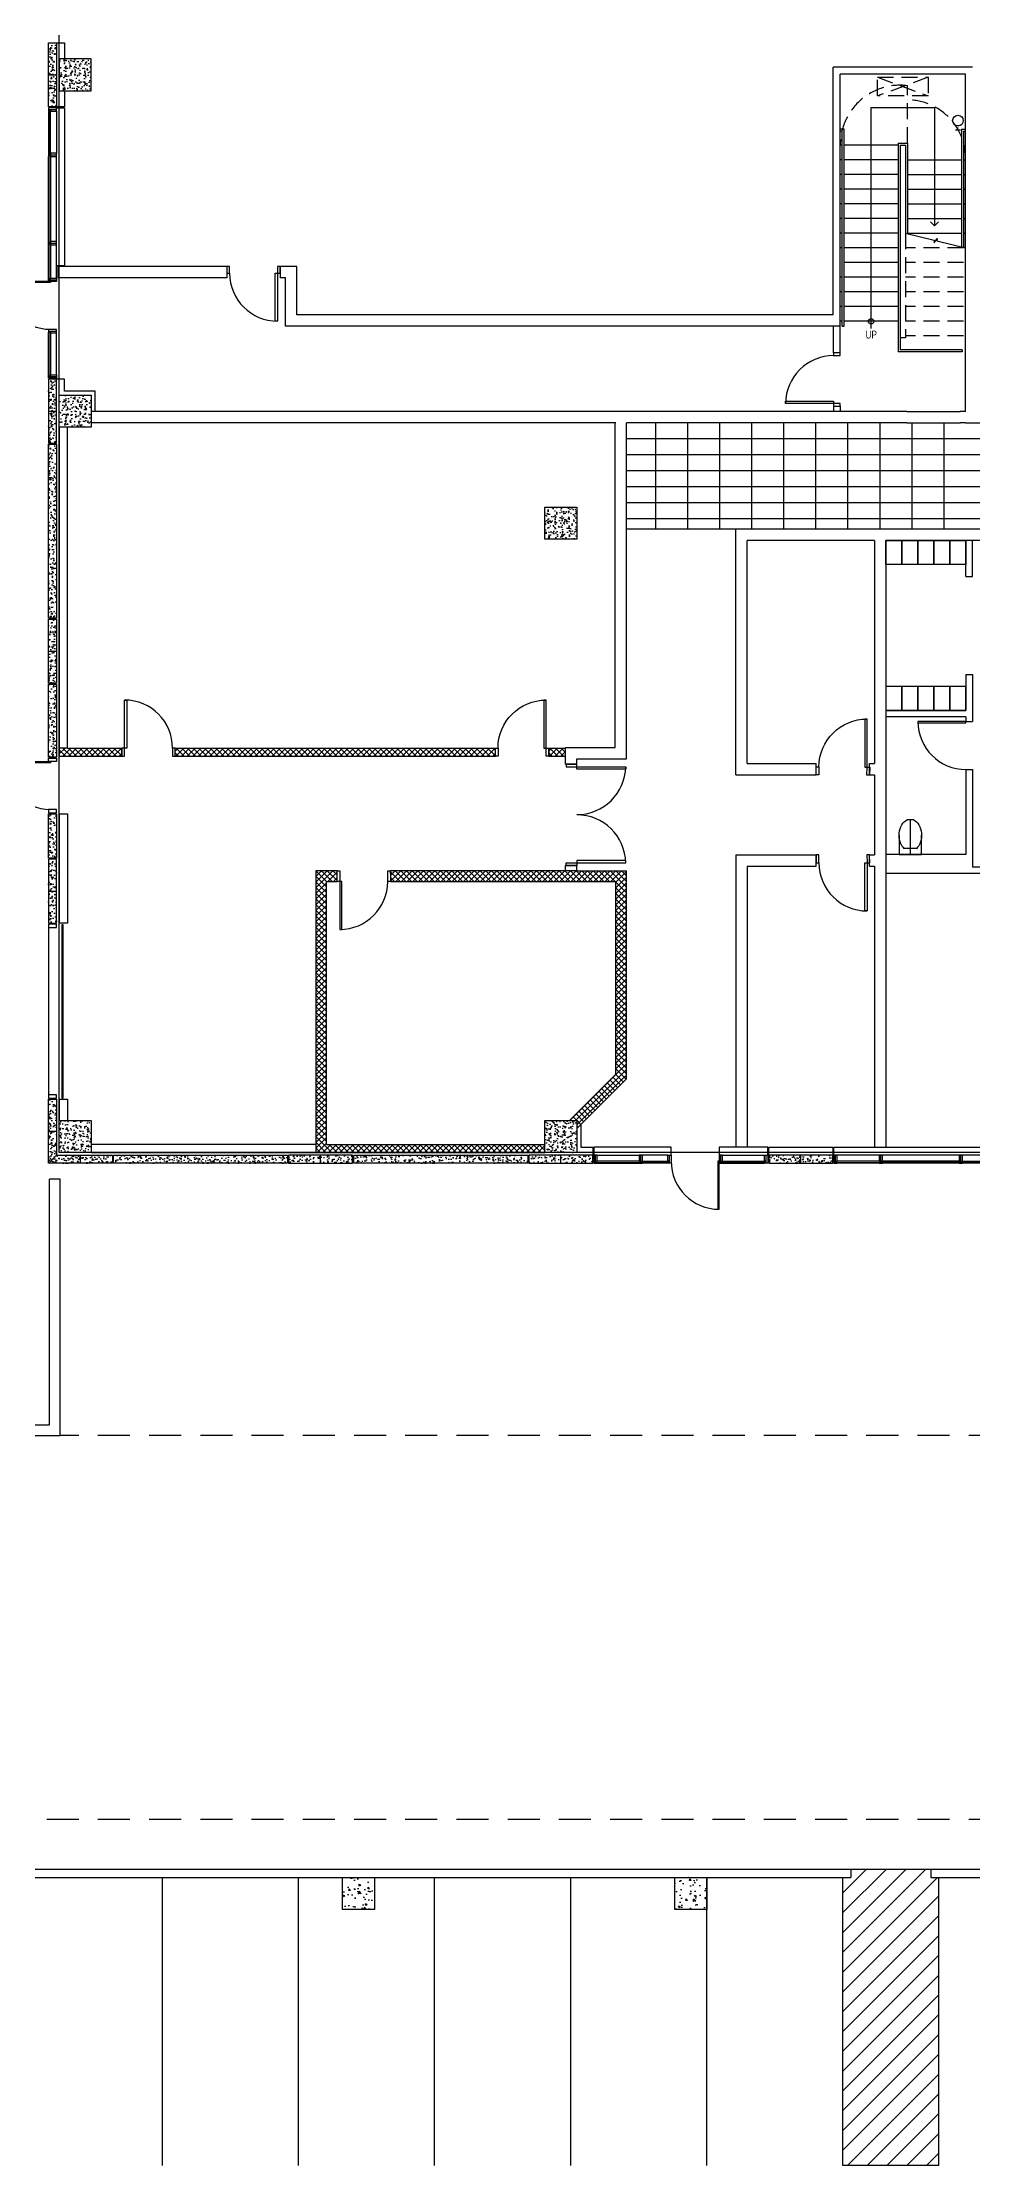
# Model space of a CAD drawing. Header units: inches. Extents: x -744 to 10613, y 1541 to 7685.
# Drawn here: x 3130 to 3828, y 4558 to 6150 of the extents above; entities that cross this region are included whole.
import ezdxf
from ezdxf.enums import TextEntityAlignment as Align

# ---------------------------------------------------------------- set-up
doc = ezdxf.new("R2010")
doc.units = ezdxf.units.IN
doc.header["$LTSCALE"] = 96
doc.header["$MEASUREMENT"] = 0
doc.header["$PDSIZE"] = 1.5
doc.linetypes.add('DASHED3', pattern=[0.4, 0.25, -0.15])
doc.linetypes.add('HIDDEN2', pattern=[0.1875, 0.125, -0.0625])
doc.layers.get('0').update_dxf_attribs({"linetype": 'CONTINUOUS'})
for name, color, linetype in [('0_sIDEWALK', 30, 'CONTINUOUS'), ('A-Floor Pattern', 251, 'CONTINUOUS'), ('A_0_CONST', 11, 'CONTINUOUS'), ('A_1-4_COL', 7, 'CONTINUOUS'), ('A_1-4_COL_H', 6, 'CONTINUOUS'), ('A_1-5_COL', 7, 'CONTINUOUS'), ('A_1-5_WALLS', 2, 'CONTINUOUS'), ('A_1-7_COL', 7, 'CONTINUOUS'), ('A_1-7_COL_H', 6, 'CONTINUOUS'), ('A_1-7_CW_PC', 2, 'CONTINUOUS'), ('A_1-7_CW_PC_H', 6, 'CONTINUOUS'), ('A_1-7_CW_SILL', 9, 'CONTINUOUS'), ('A_1-8-STAIR', 40, 'CONTINUOUS'), ('A_1-8_COL', 7, 'CONTINUOUS'), ('A_1-8_COL_H', 6, 'CONTINUOUS'), ('A_1-8_CW_GLASS', 1, 'CONTINUOUS'), ('A_1-8_CW_GYP', 2, 'CONTINUOUS'), ('A_1-8_CW_MULL', 2, 'CONTINUOUS'), ('A_1-8_CW_PC', 2, 'CONTINUOUS'), ('A_1-8_CW_PC_H', 6, 'CONTINUOUS'), ('A_1-8_CW_SILL', 9, 'CONTINUOUS'), ('A_1-8_WALL_IN', 2, 'CONTINUOUS'), ('A_1-8_WALL_TP', 193, 'CONTINUOUS'), ('A_1_CW_GLASS', 1, 'CONTINUOUS'), ('A_1_CW_GYP', 2, 'CONTINUOUS'), ('A_1_CW_MULL', 2, 'CONTINUOUS'), ('A_1_CW_PC', 2, 'CONTINUOUS'), ('A_1_CW_PC_H', 6, 'CONTINUOUS'), ('A_1_CW_SILL', 9, 'CONTINUOUS'), ('A_1_CW_SLAB', 66, 'CONTINUOUS'), ('A_1_DR_PLN', 30, 'CONTINUOUS'), ('A_1_H', 8, 'CONTINUOUS'), ('A_1_PARK', 33, 'CONTINUOUS'), ('A_1_STAIR1-2_TREAD', 30, 'CONTINUOUS'), ('A_1_WALL_IN', 2, 'CONTINUOUS'), ('A_1_WALLS', 2, 'CONTINUOUS'), ('I_EQUIP', 8, 'CONTINUOUS'), ('M_1-9_DUCT', 9, 'CONTINUOUS'), ('P_1-8_FIXTURE', 6, 'CONTINUOUS'), ('PR-BLRW', 95, 'CONTINUOUS'), ('PR-FLA', 8, 'DASHED3'), ('PR-RDCG', 8, 'CONTINUOUS'), ('PR-RDFC', 1, 'CONTINUOUS')]:
    doc.layers.add(name, color=color, linetype=linetype)
doc.styles.add('ARCHITXT', font='architxt.shx')
pattern_1 = [(230, (9e-12, 4e-12), (-7.172602, 0.6275213), [0.75, -8.25]), (175, (9e-12, 4e-12), (1.387513, -7.521921), [0.6, -6.6]), (280.4514, (-0.598, 0.052), (-5.785094, -6.8943954), [0.637402, -7.011421]), (226.1842, (9e-12, -2), (-10.67241, 1.65519), [1.125, -12.375]), (276.6356, (-0.889, -1.862), (-9.346627, -9.741179), [0.956103, -10.51713]), (171.1842, (9e-12, -2), (-9.34662, -9.741186), [0.9, -9.9]), (201, (-1, -1.5), (-5.9690705, 4.026189), [0.75, -8.25]), (146, (-1, -1.5), (-2.433153, -7.2515005), [0.6, -6.6]), (251.4514, (-1.4974, -1.1645), (-8.402226, -3.225305), [0.637402, -7.011421]), (217.5, (9e-12, 4e-12), (-0.1215986, -3.3289385), [0, -6.52, 0, -6.7, 0, -6.625]), (187.5, (9e-12, 4e-12), (-2.6306954, -3.9441171), [0, -3.82, 0, -6.37, 0, -2.525]), (147.5, (2.23, 4e-12), (-5.3382244, 0.2255487), [0, -2.5, 0, -7.8, 0, -10.35]), (137.5, (3.23, 4e-12), (-5.8318617, -1.0010498), [0, -3.25, 0, -5.18, 0, -7.35])]
pattern_2 = [(45, (-743.8493, 2455.5197), (-2.1213203, 2.1213203), []), (135, (-743.8493, 2455.5197), (-2.1213203, -2.1213203), [])]

# ---------------------------------------------------------------- blocks, each defined once
blk = doc.blocks.new('COL_1-8_24X24')
at = {"layer": 'A_1-8_COL_H'}
h = blk.add_hatch(dxfattribs=at)
h.set_pattern_fill('AR-CONC,_I', color=256, style=2)
h.set_pattern_definition([(50, (-6180, -6718.462), (7.172602, -0.6275213), [0.75, -8.25]), (355, (-6180, -6718.462), (-1.3875133, 7.5219213), [0.6, -6.6]), (100.4514, (-6179.402, -6718.5144), (5.785094, 6.8943954), [0.637402, -7.011421]), (46.1842, (-6180, -6716.462), (10.6724105, -1.65519), [1.125, -12.375]), (96.6356, (-6179.111, -6716.6), (9.346627, 9.741179), [0.956103, -10.51713]), (351.1842, (-6180, -6716.462), (9.34662, 9.741186), [0.9, -9.9]), (21, (-6179, -6716.962), (5.9690705, -4.026189), [0.75, -8.25]), (326, (-6179, -6716.962), (2.4331533, 7.2515005), [0.6, -6.6]), (71.4514, (-6178.5026, -6717.2976), (8.4022263, 3.225305), [0.637402, -7.011421]), (37.5, (-6180, -6718.462), (0.12159855, 3.32893854), [0, -6.52, 0, -6.7, 0, -6.625]), (7.5, (-6180, -6718.462), (2.6306954, 3.9441171), [0, -3.82, 0, -6.37, 0, -2.525]), (327.5, (-6182.23, -6718.462), (5.3382244, -0.2255487), [0, -2.5, 0, -7.8, 0, -10.35]), (317.5, (-6183.23, -6718.462), (5.8318617, 1.0010498), [0, -3.25, 0, -5.18, 0, -7.35])])
h.paths.add_polyline_path([(-12, -12), (12, -12), (12, 12), (-12, 12)])
at = {"layer": 'A_0_CONST'}
blk.add_point((0, 0), dxfattribs=at)
at = {"layer": 'A_1-8_COL'}
blk.add_lwpolyline([(-12, -12), (12, -12), (12, 12), (-12, 12)], close=True, dxfattribs=at)
blk = doc.blocks.new('PRE_1-8_COL1')
at = {"layer": 'A_1-8_CW_PC_H'}
h = blk.add_hatch(dxfattribs=at)
h.set_pattern_fill('AR-CONC', color=256, style=0)
h.set_pattern_definition([(50, (-5100, -6744), (7.172602, -0.6275213), [0.75, -8.25]), (355, (-5100, -6744), (-1.3875133, 7.5219213), [0.6, -6.6]), (100.4514, (-5099.402, -6744.052), (5.785094, 6.8943954), [0.637402, -7.011421]), (46.1842, (-5100, -6742), (10.6724105, -1.65519), [1.125, -12.375]), (96.6356, (-5099.111, -6742.138), (9.346627, 9.741179), [0.956103, -10.51713]), (351.1842, (-5100, -6742), (9.34662, 9.741186), [0.9, -9.9]), (21, (-5099, -6742.5), (5.9690705, -4.026189), [0.75, -8.25]), (326, (-5099, -6742.5), (2.433153, 7.2515005), [0.6, -6.6]), (71.4514, (-5098.5026, -6742.8355), (8.4022263, 3.225305), [0.637402, -7.011421]), (37.5, (-5100, -6744), (0.12159855, 3.3289385), [0, -6.52, 0, -6.7, 0, -6.625]), (7.5, (-5100, -6744), (2.6306954, 3.9441171), [0, -3.82, 0, -6.37, 0, -2.525]), (327.5, (-5102.23, -6744), (5.3382244, -0.2255487), [0, -2.5, 0, -7.8, 0, -10.35]), (317.5, (-5103.23, -6744), (5.8318617, 1.0010498), [0, -3.25, 0, -5.18, 0, -7.35])])
h.paths.add_polyline_path([(-24, -6), (24, -6), (24, 0), (-24, 0)])
at = {"layer": 'A_0_CONST'}
blk.add_line((0, 0), (0, -6), dxfattribs=at)
at = {"layer": 'A_1-8_CW_PC'}
blk.add_lwpolyline([(-24, -6), (24, -6), (24, 0), (-24, 0)], close=True, dxfattribs=at)
blk = doc.blocks.new('MUL_1-8_EX2')
at = {"layer": 'A_0_CONST'}
blk.add_line((0, 0), (0, -6), dxfattribs=at)
at = {"layer": 'A_1-8_CW_MULL'}
blk.add_lwpolyline([(-1.25, -6), (-1.25, 0), (1.25, 0), (1.25, -0.5), (0.5, -0.5), (0.5, -1.5), (1.25, -1.5), (1.25, -6)], close=True, dxfattribs=at)
blk = doc.blocks.new('MUL_1-8_EX1')
at = {"layer": 'A_0_CONST'}
blk.add_line((0, 0), (0, -6), dxfattribs=at)
at = {"layer": 'A_1-8_CW_MULL'}
blk.add_lwpolyline([(0.5, -1.5), (1.25, -1.5), (1.25, -6), (-1.25, -6), (-1.25, -1.5), (-0.5, -1.5), (-0.5, -0.5), (-1.25, -0.5), (-1.25, 0), (1.25, 0), (1.25, -0.5), (0.5, -0.5)], close=True, dxfattribs=at)
blk = doc.blocks.new('PRE_1-7_COL1')
at = {"layer": 'A_1-7_CW_PC_H'}
h = blk.add_hatch(dxfattribs=at)
h.set_pattern_fill('AR-CONC', color=256, style=0)
h.set_pattern_definition([(50, (-5100, -6744), (7.172602, -0.6275213), [0.75, -8.25]), (355, (-5100, -6744), (-1.3875133, 7.5219213), [0.6, -6.6]), (100.4514, (-5099.402, -6744.052), (5.785094, 6.8943954), [0.637402, -7.011421]), (46.1842, (-5100, -6742), (10.6724105, -1.65519), [1.125, -12.375]), (96.6356, (-5099.111, -6742.138), (9.346627, 9.741179), [0.956103, -10.51713]), (351.1842, (-5100, -6742), (9.34662, 9.741186), [0.9, -9.9]), (21, (-5099, -6742.5), (5.9690705, -4.026189), [0.75, -8.25]), (326, (-5099, -6742.5), (2.433153, 7.2515005), [0.6, -6.6]), (71.4514, (-5098.5026, -6742.8355), (8.4022263, 3.225305), [0.637402, -7.011421]), (37.5, (-5100, -6744), (0.12159855, 3.3289385), [0, -6.52, 0, -6.7, 0, -6.625]), (7.5, (-5100, -6744), (2.6306954, 3.9441171), [0, -3.82, 0, -6.37, 0, -2.525]), (327.5, (-5102.23, -6744), (5.3382244, -0.2255487), [0, -2.5, 0, -7.8, 0, -10.35]), (317.5, (-5103.23, -6744), (5.8318617, 1.0010498), [0, -3.25, 0, -5.18, 0, -7.35])])
h.paths.add_polyline_path([(-24, -6), (24, -6), (24, 0), (-24, 0)])
at = {"layer": 'A_0_CONST'}
blk.add_line((0, 0), (0, -6), dxfattribs=at)
at = {"layer": 'A_1-7_CW_PC'}
blk.add_lwpolyline([(-24, -6), (24, -6), (24, 0), (-24, 0)], close=True, dxfattribs=at)
blk = doc.blocks.new('COL_1-7_24X24')
at = {"layer": 'A_1-7_COL_H'}
h = blk.add_hatch(dxfattribs=at)
h.set_pattern_fill('AR-CONC,_I', color=256, style=2)
h.set_pattern_definition([(130, (6180, -6718.462), (-7.172602, -0.6275213), [0.75, -8.25]), (185, (6180, -6718.462), (1.3875133, 7.5219213), [0.6, -6.6]), (79.5486, (6179.402, -6718.5144), (-5.785094, 6.8943954), [0.637402, -7.011421]), (133.8158, (6180, -6716.462), (-10.6724105, -1.65519), [1.125, -12.375]), (83.3644, (6179.111, -6716.6), (-9.346627, 9.741179), [0.956103, -10.51713]), (188.8158, (6180, -6716.462), (-9.34662, 9.741186), [0.9, -9.9]), (159, (6179, -6716.962), (-5.9690705, -4.026189), [0.75, -8.25]), (214, (6179, -6716.962), (-2.4331533, 7.2515005), [0.6, -6.6]), (108.5486, (6178.5026, -6717.2976), (-8.4022263, 3.225305), [0.637402, -7.011421]), (142.5, (6180, -6718.462), (-0.12159855, 3.32893854), [0, -6.52, 0, -6.7, 0, -6.625]), (172.5, (6180, -6718.462), (-2.6306954, 3.9441171), [0, -3.82, 0, -6.37, 0, -2.525]), (212.5, (6182.23, -6718.462), (-5.3382244, -0.2255487), [0, -2.5, 0, -7.8, 0, -10.35]), (222.5, (6183.23, -6718.462), (-5.8318617, 1.0010498), [0, -3.25, 0, -5.18, 0, -7.35])])
h.paths.add_polyline_path([(12, -12), (-12, -12), (-12, 12), (12, 12)])
at = {"layer": 'A_0_CONST'}
blk.add_point((0, 0), dxfattribs=at)
at = {"layer": 'A_1-7_COL'}
blk.add_lwpolyline([(12, -12), (-12, -12), (-12, 12), (12, 12)], close=True, dxfattribs=at)
blk = doc.blocks.new('PRE_1-7_COL2')
at = {"layer": 'A_1-7_CW_PC_H'}
h = blk.add_hatch(dxfattribs=at)
h.set_pattern_fill('AR-CONC', color=256, angle=90, style=0)
h.set_pattern_definition([(140, (-4476, -6744), (0.6275213, 7.172602), [0.75, -8.25]), (85, (-4476, -6744), (-7.5219213, -1.3875133), [0.6, -6.6]), (190.4514, (-4475.948, -6743.402), (-6.8943954, 5.785094), [0.637402, -7.011421]), (136.1842, (-4478, -6744), (1.65519, 10.6724105), [1.125, -12.375]), (186.6356, (-4477.862, -6743.111), (-9.741179, 9.346627), [0.956103, -10.51713]), (81.1842, (-4478, -6744), (-9.741186, 9.34662), [0.9, -9.9]), (111, (-4477.5, -6743), (4.026189, 5.9690705), [0.75, -8.25]), (56, (-4477.5, -6743), (-7.2515005, 2.433153), [0.6, -6.6]), (161.4514, (-4477.1645, -6742.5026), (-3.225305, 8.402226), [0.637402, -7.011421]), (127.5, (-4476, -6744), (-3.3289385, 0.12159855), [0, -6.52, 0, -6.7, 0, -6.625]), (97.5, (-4476, -6744), (-3.9441171, 2.6306954), [0, -3.82, 0, -6.37, 0, -2.525]), (57.5, (-4476, -6746.23), (0.2255487, 5.3382244), [0, -2.5, 0, -7.8, 0, -10.35]), (47.5, (-4476, -6747.23), (-1.0010498, 5.8318617), [0, -3.25, 0, -5.18, 0, -7.35])])
h.paths.add_polyline_path([(6, -48), (6, -6), (48, -6), (48, 0), (0, 0), (0, -48)])
at = {"layer": 'A_0_CONST'}
for p, q in [((6, -6), (0, 0)), ((24, 0), (24, -6)), ((0, -24), (6, -24))]:
    blk.add_line(p, q, dxfattribs=at)
at = {"layer": 'A_1-7_CW_PC'}
blk.add_lwpolyline([(6, -48), (6, -6), (48, -6), (48, 0), (0, 0), (0, -48)], close=True, dxfattribs=at)
blk = doc.blocks.new('MUL_1_EX1')
at = {"layer": 'A_0_CONST'}
blk.add_line((0, 0), (0, -6), dxfattribs=at)
at = {"layer": 'A_1_CW_MULL'}
blk.add_lwpolyline([(-0.5, -1.5), (-1.25, -1.5), (-1.25, -6), (1.25, -6), (1.25, -1.5), (0.5, -1.5), (0.5, -0.5), (1.25, -0.5), (1.25, 0), (-1.25, 0), (-1.25, -0.5), (-0.5, -0.5)], close=True, dxfattribs=at)
blk = doc.blocks.new('MUL_1_EX2')
at = {"layer": 'A_0_CONST'}
blk.add_line((0, 0), (0, -6), dxfattribs=at)
at = {"layer": 'A_1_CW_MULL'}
blk.add_lwpolyline([(-1.25, -6), (-1.25, 0), (1.25, 0), (1.25, -0.5), (0.5, -0.5), (0.5, -1.5), (1.25, -1.5), (1.25, -6)], close=True, dxfattribs=at)
blk = doc.blocks.new('P_WC_1-5')
at = {"layer": 'A_0_CONST'}
blk.add_line((0, 0), (0, -26), dxfattribs=at)
at = {"layer": 'P_1-8_FIXTURE'}
for p, q in [((-4.5, -4.4), (4.5, -4.4)), ((-2.5, -26), (2.5, -26))]:
    blk.add_line(p, q, dxfattribs=at)
blk.add_lwpolyline([(8.4, -14.5), (8.4, 0), (-8.4, 0), (-8.4, -14.5)], dxfattribs=at)
at = {"layer": 'P_1-8_FIXTURE', "extrusion": (0, 0, -1)}
for start_param, end_param in [(6.586314, 8.85753), (3.708841, 5.980057)]:
    blk.add_ellipse((0, -14.5), major_axis=(0, -12), ratio=0.697917, start_param=start_param, end_param=end_param, dxfattribs=at)
blk = doc.blocks.new('A$C45980B65')
at = {"layer": 'A_1_DR_PLN'}
for points in [[(2, 42), (3.7, 42), (3.7, 6), (2, 6)], [(0, 0), (2, 0), (2, 6), (0, 6)], [(38, 0), (40, 0), (40, 6), (38, 6)]]:
    blk.add_lwpolyline(points, close=True, dxfattribs=at)
blk.add_arc((2, 6), 36, 0, 90, dxfattribs=at)
blk = doc.blocks.new('COL_1-5_2X2')
at = {"layer": 'A_1-4_COL_H'}
h = blk.add_hatch(dxfattribs=at)
h.set_pattern_fill('AR-CONC', color=256, scale=2, style=0)
h.set_pattern_definition([(50, (-9524.36, -4671.945), (14.345204, -1.255043), [1.5, -16.5]), (355, (-9524.36, -4671.945), (-2.775027, 15.043843), [1.2, -13.2]), (100.4514, (-9523.165, -4672.05), (11.570188, 13.78879), [1.274804, -14.022842]), (46.1842, (-9524.36, -4667.945), (21.34482, -3.31038), [2.25, -24.75]), (96.6356, (-9522.581, -4668.221), (18.693254, 19.482357), [1.912206, -21.03426]), (351.1842, (-9524.36, -4667.945), (18.69324, 19.48237), [1.8, -19.8]), (21, (-9522.36, -4668.945), (11.938141, -8.052378), [1.5, -16.5]), (326, (-9522.36, -4668.945), (4.866307, 14.503), [1.2, -13.2]), (71.4514, (-9521.365, -4669.617), (16.804453, 6.45061), [1.274804, -14.022842]), (37.5, (-9524.36, -4671.9455), (0.243197, 6.657877), [0, -13.04, 0, -13.4, 0, -13.25]), (7.5, (-9524.36, -4671.9455), (5.2613907, 7.888234), [0, -7.64, 0, -12.74, 0, -5.05]), (327.5, (-9528.82, -4671.9455), (10.6764487, -0.4510974), [0, -5, 0, -15.6, 0, -20.7]), (317.5, (-9530.82, -4671.9455), (11.663723, 2.0021), [0, -6.5, 0, -10.36, 0, -14.7])])
h.paths.add_polyline_path([(-12, -12), (12, -12), (12, 12), (-12, 12)])
at = {"layer": 'A_0_CONST'}
blk.add_point((0, 0), dxfattribs=at)
at = {"layer": 'A_1-5_COL'}
blk.add_lwpolyline([(-12, -12), (12, -12), (12, 12), (-12, 12)], close=True, dxfattribs=at)
blk = doc.blocks.new('A$C7C326F8F')
at = {"layer": 'A_1_H'}
h = blk.add_hatch(dxfattribs=at)
h.set_pattern_fill('ANSI31', color=256, scale=84, style=0)
h.set_pattern_definition([(45, (-2329.5, -3316.5), (-7.424621, 7.424621), [])])
h.paths.add_polyline_path([(1473, 1446), (1401, 1446), (1401, 1242), (1473, 1242)])
h.paths.add_polyline_path([(1473, 1458), (1467, 1458), (1467, 1464), (1407, 1464), (1407, 1458), (1401, 1458), (1401, 1446), (1473, 1446)])
at = {"layer": 'A_1-5_WALLS'}
for points in [[(1407, 1464), (1407, 1464), (210, 1464)], [(216, 1458), (1407, 1458)], [(1467, 1458), (3502, 1458), (3502, 1464), (1467, 1464)]]:
    blk.add_lwpolyline(points, dxfattribs=at)
at = {"layer": 'A_1_PARK'}
for p, q in [((891, 1242), (891, 1458)), ((993, 1242), (993, 1458)), ((1095, 1242), (1095, 1458)), ((1197, 1242), (1197, 1458)), ((1299, 1242), (1299, 1458)), ((1401, 1242), (1401, 1458)), ((1473, 1242), (1473, 1458)), ((1473, 1242), (1401, 1242))]:
    blk.add_line(p, q, dxfattribs=at)
blk.add_lwpolyline([(1467, 1464), (1407, 1464)], dxfattribs=at)
at = {"layer": 'A_1_WALLS'}
for p, q in [((1407, 1464), (1407, 1458)), ((1467, 1464), (1467, 1458))]:
    blk.add_line(p, q, dxfattribs=at)
at = {"layer": 'A_1-4_COL', "xscale": -1}
for p in [(1038, 1446), (1287, 1446)]:
    blk.add_blockref('COL_1-5_2X2', p, dxfattribs=at)

msp = doc.modelspace()

# ---------------------------------------------------------------- hatches: boundary and pattern name
at = {"layer": 'A_1_CW_PC_H'}
h = msp.add_hatch(dxfattribs=at)
h.set_pattern_fill('AR-CONC', color=256, angle=900, style=0)
h.set_pattern_definition(pattern_1)
h.paths.add_polyline_path([(3135, 5849.3), (3141, 5849.3), (3141, 5718.8), (3135, 5718.8)])
h = msp.add_hatch(dxfattribs=at)
h.set_pattern_fill('AR-CONC', color=256, angle=900, style=0)
h.set_pattern_definition(pattern_1)
h.paths.add_polyline_path([(3135, 5669.3), (3141, 5669.3), (3141, 5614.5), (3135, 5614.5)])
h = msp.add_hatch(dxfattribs=at)
h.set_pattern_fill('AR-CONC', color=256, angle=900, style=0)
h.set_pattern_definition(pattern_1)
h.paths.add_polyline_path([(3135, 5572), (3141, 5572), (3141, 5538.8), (3135, 5538.8)])
h = msp.add_hatch(dxfattribs=at)
h.set_pattern_fill('AR-CONC', color=256, angle=900, style=0)
h.set_pattern_definition(pattern_1)
h.paths.add_polyline_path([(3183.8, 5316), (3314.3, 5316), (3314.3, 5310), (3183.8, 5310)])
h = msp.add_hatch(dxfattribs=at)
h.set_pattern_fill('AR-CONC', color=256, angle=900, style=0)
h.set_pattern_definition(pattern_1)
h.paths.add_polyline_path([(3363.8, 5316), (3494.3, 5316), (3494.3, 5310), (3363.8, 5310)])
at = {"layer": 'A_1_WALL_IN'}
h = msp.add_hatch(dxfattribs=at)
h.set_pattern_fill('ANSI37', color=254, scale=24, angle=360, style=0)
h.set_pattern_definition(pattern_2)
h.paths.add_polyline_path([(3143.3, 5621.3), (3149.3, 5621.3), (3190, 5621.3), (3190, 5615.3), (3143.3, 5615.3)])
h = msp.add_hatch(dxfattribs=at)
h.set_pattern_fill('ANSI37', color=254, scale=24, angle=360, style=0)
h.set_pattern_definition(pattern_2)
h.paths.add_polyline_path([(3230, 5621.3), (3470, 5621.3), (3470, 5615.3), (3230, 5615.3)])
h.paths.add_polyline_path([(3510, 5621.3), (3522.5, 5621.3), (3522.5, 5615.3), (3510, 5615.3)])
h = msp.add_hatch(dxfattribs=at)
h.set_pattern_fill('ANSI37', color=254, scale=24, angle=360, style=0)
h.set_pattern_definition(pattern_2)
h.paths.add_polyline_path([(3335.3, 5510.1), (3343.3, 5510.1), (3343.3, 5330.1), (3335.3, 5330.1)])
h.paths.add_polyline_path([(3335.3, 5330.1), (3343.3, 5330.1), (3343.3, 5324.1), (3343.3, 5318.1), (3335.3, 5318.1)])
h.paths.add_polyline_path([(3335.3, 5529.3), (3351.3, 5529.3), (3351.3, 5527.3), (3351.3, 5521.3), (3343.3, 5521.3), (3343.3, 5510.1), (3335.3, 5510.1)])
h = msp.add_hatch(dxfattribs=at)
h.set_pattern_fill('ANSI37', color=254, scale=24, angle=360, style=0)
h.set_pattern_definition(pattern_2)
h.paths.add_polyline_path([(3391.3, 5527.3), (3391.3, 5529.3), (3522.5, 5529.3), (3530.5, 5529.3), (3568.3, 5529.3), (3568.3, 5373.4), (3560.3, 5376.7), (3560.3, 5521.3), (3522.5, 5521.3), (3391.3, 5521.3)])
h = msp.add_hatch(dxfattribs=at)
h.set_pattern_fill('ANSI37', color=254, scale=24, angle=360, style=0)
h.set_pattern_definition(pattern_2)
h.paths.add_polyline_path([(3560.3, 5376.7), (3568.3, 5373.4), (3531.3, 5336.4), (3531.3, 5342.1), (3525.6, 5342.1)])
h = msp.add_hatch(dxfattribs=at)
h.set_pattern_fill('ANSI37', color=254, scale=24, angle=360, style=0)
h.set_pattern_definition(pattern_2)
h.paths.add_polyline_path([(3343.3, 5318.1), (3343.3, 5324.1), (3507.3, 5324.1), (3507.3, 5318.1)])

# ---------------------------------------------------------------- linework, layer by layer
at = {"layer": '0_sIDEWALK'}
msp.add_arc((3395.8, 5703.1), 1260, 99.0724, 161.329, dxfattribs=at)
at = {"layer": 'A-Floor Pattern', "linetype": 'Continuous'}
for p, q in [((3590.1, 5865), (3590.1, 5785.5)), ((3614.1, 5865), (3614.1, 5785.5)), ((3638.1, 5865), (3638.1, 5785.5)), ((3662.1, 5865), (3662.1, 5785.5)), ((3686.1, 5865), (3686.1, 5785.5)), ((3710.1, 5865), (3710.1, 5785.5)), ((3734.1, 5865), (3734.1, 5785.5)), ((3758.1, 5865), (3758.1, 5785.5)), ((3782.1, 5865), (3782.1, 5785.5)), ((3806.1, 5865), (3806.1, 5785.5)), ((4614, 5853.1), (3568.3, 5853.1)), ((4614, 5841.1), (3568.3, 5841.1)), ((4614, 5829.1), (3568.3, 5829.1)), ((4614, 5817.1), (3568.3, 5817.1)), ((4614, 5805.1), (3568.3, 5805.1)), ((3864, 5793.1), (3568.3, 5793.1)), ((3650.3, 5785.5), (3568.3, 5785.5))]:
    msp.add_line(p, q, dxfattribs=at)
at = {"layer": 'A_1-7_CW_SILL', "color": 2}
msp.add_lwpolyline([(3534, 5322), (3543, 5322), (3543, 5316)], dxfattribs=at)
at = {"layer": 'A_1-8-STAIR'}
for points, const_width in [([(3818.8, 6084.8), (3814.8, 6084.8)], 1), ([(3816.8, 6087.8), (3816.8, 6084.8)], 0.5)]:
    msp.add_lwpolyline(points, dxfattribs=dict(at, const_width=const_width))
msp.add_circle((3816.8, 6091.8), 4, dxfattribs=at)
at = {"layer": 'A_1-8_CW_GLASS'}
for p, q in [((3135.5, 6098.8), (3135.5, 6067.2)), ((3136.5, 6067.2), (3136.5, 6098.8)), ((3135.5, 6001.3), (3135.5, 6064.8)), ((3136.5, 6064.8), (3136.5, 6001.3)), ((3135.5, 5973.8), (3135.5, 5998.8)), ((3136.5, 5998.8), (3136.5, 5973.8)), ((3135.5, 5901.2), (3135.5, 5932.8)), ((3136.5, 5932.8), (3136.5, 5901.2)), ((3757.8, 5311.5), (3726.3, 5311.5)), ((3726.3, 5310.5), (3757.8, 5310.5)), ((3817.8, 5311.5), (3760.3, 5311.5)), ((3817.8, 5310.5), (3760.3, 5310.5)), ((3820.3, 5311.5), (3851.8, 5311.5)), ((3851.8, 5310.5), (3820.3, 5310.5))]:
    msp.add_line(p, q, dxfattribs=at)
at = {"layer": 'A_1-8_CW_GYP'}
for points in [[(3141, 6150), (3147, 6150), (3147, 6138)], [(3147, 6114), (3147, 6102), (3141, 6102)], [(3675, 5316), (3675, 5322), (3723, 5322), (3723, 5316)]]:
    msp.add_lwpolyline(points, dxfattribs=at)
at = {"layer": 'A_1-8_CW_SILL'}
for p, q in [((3135, 6098.8), (3135, 6067.2)), ((3141, 6098.8), (3141, 6067.2)), ((3135, 5973.8), (3135, 6064.8)), ((3141, 5973.8), (3141, 6064.8)), ((3141, 5901.2), (3141, 5932.8)), ((3851.8, 5316), (3726.3, 5316)), ((3851.8, 5310), (3726.3, 5310))]:
    msp.add_line(p, q, dxfattribs=at)
for points in [[(3141, 6101.3), (3147, 6101.3), (3147, 5983)], [(3723.8, 5316), (3723.8, 5322), (3854.3, 5322), (3854.3, 5316)]]:
    msp.add_lwpolyline(points, dxfattribs=at)
at = {"layer": 'A_1-8_WALL_IN'}
for p, q in [((3822.5, 5873.6), (3822.5, 6096.3)), ((3822.5, 5865.1), (3843.8, 5865.1)), ((3994, 5777), (3762.8, 5777)), ((3822.8, 5750), (3822.8, 5777)), ((3827.7, 5750), (3827.7, 5777)), ((3822.8, 5750, 0), (3827.7, 5750, 0)), ((3822.8, 5676.5, 0), (3822.8, 5649.6, 0)), ((3822.8, 5676.5), (3827.7, 5676.5)), ((3827.7, 5676.5, 0), (3827.7, 5641.2, 0)), ((3822.8, 5649.6, 0), (3762.8, 5649.6, 0)), ((3822.8, 5644.7, 0), (3762.8, 5644.7, 0)), ((3822.8, 5644.7, 0), (3822.8, 5641.2, 0)), ((3822.8, 5641.2, 0), (3827.7, 5641.2, 0)), ((3822.8, 5605.2, 0), (3827.7, 5605.2, 0)), ((3822.8, 5605.2, 0), (3822.8, 5541.5, 0)), ((3827.7, 5605.2, 0), (3827.7, 5532.1, 0)), ((3822.8, 5541.5, 0), (3762.8, 5541.5, 0)), ((3923.7, 5527.2, 0), (3762.8, 5527.2, 0)), ((3918.8, 5532.1, 0), (3827.7, 5532.1, 0))]:
    msp.add_line(p, q, dxfattribs=at)
at = {"layer": 'A_1-8_WALL_TP', "elevation": 0}
msp.add_lwpolyline([(3822.8, 5641.2), (3786.8, 5641.2), (3786.8, 5640.2), (3822.8, 5640.2)], close=True, dxfattribs=at)
at = {"layer": 'A_1-8_WALL_TP'}
msp.add_arc((3822.8, 5641.2, 0), 36, 180, 270, dxfattribs=at)
msp.add_arc((3822.8, 5641.2, 0), 36, 180, 270, dxfattribs=at)
at = {"layer": 'A_1_CW_GLASS'}
for p, q in [((3135, 5486.8), (3135, 5361.3)), ((3577.8, 5311.5), (3546.3, 5311.5)), ((3546.3, 5310.5), (3577.8, 5310.5)), ((3580.3, 5311.5), (3599.3, 5311.5)), ((3599.3, 5310.5), (3580.3, 5310.5)), ((3640.3, 5311.5), (3671.8, 5311.5)), ((3640.3, 5310.5), (3671.8, 5310.5))]:
    msp.add_line(p, q, dxfattribs=at)
for points in [[(3100.5, 5971.3), (3136.5, 5971.3), (3136.5, 5970.3), (3100.5, 5970.3)], [(3100.5, 5611.3), (3136.5, 5611.3), (3136.5, 5610.3), (3100.5, 5610.3)], [(3141, 5611.3), (3135, 5611.3), (3135, 5613.8), (3135.5, 5613.8), (3135.5, 5613.8), (3136.5, 5613.8), (3136.5, 5613.8), (3141, 5613.8)], [(3141, 5575.3), (3135, 5575.3), (3135, 5572.8), (3135.5, 5572.8), (3135.5, 5572.8), (3136.5, 5572.8), (3136.5, 5572.8), (3141, 5572.8)], [(3637.8, 5275.5), (3637.8, 5311.5), (3636.8, 5311.5), (3636.8, 5275.5)], [(3637.8, 5275.5), (3637.8, 5311.5), (3636.8, 5311.5), (3636.8, 5275.5)]]:
    msp.add_lwpolyline(points, close=True, dxfattribs=at)
for centre in [(3136.5, 5971.3), (3136.5, 5611.3), (3637.8, 5311.5), (3637.8, 5311.5)]:
    msp.add_arc(centre, 36, 180, 270, dxfattribs=at)
at = {"layer": 'A_1_CW_GYP', "color": 2}
for points in [[(3170, 5873.5), (3170, 5889), (3147, 5889), (3147, 5898), (3141, 5898)], [(3534, 5339.3), (3534, 5322)]]:
    msp.add_lwpolyline(points, dxfattribs=at)
at = {"layer": 'A_1_CW_MULL'}
for points in [[(3141, 5489.3), (3135, 5489.3), (3135, 5486.8), (3135, 5486.8), (3135, 5486.8), (3135, 5486.8), (3135, 5486.8), (3141, 5486.8)], [(3145, 5359.1), (3146, 5359.1), (3146, 5488.9), (3145, 5488.9)], [(3141, 5361.3), (3135, 5361.3), (3135, 5358.8), (3135, 5358.8), (3135, 5358.8), (3135, 5358.8), (3135, 5358.8), (3141, 5358.8)]]:
    msp.add_lwpolyline(points, close=True, dxfattribs=at)
at = {"layer": 'A_1_CW_PC'}
for points in [[(3135, 5849.3), (3141, 5849.3), (3141, 5718.8), (3135, 5718.8)], [(3135, 5669.3), (3141, 5669.3), (3141, 5614.5), (3135, 5614.5)], [(3135, 5572), (3141, 5572), (3141, 5538.8), (3135, 5538.8)], [(3183.8, 5316), (3314.3, 5316), (3314.3, 5310), (3183.8, 5310)], [(3363.8, 5316), (3494.3, 5316), (3494.3, 5310), (3363.8, 5310)]]:
    msp.add_lwpolyline(points, close=True, dxfattribs=at)
at = {"layer": 'A_1_CW_SILL'}
for p, q in [((3147, 5983), (3141, 5983)), ((3135, 5901.2), (3135, 5932.8)), ((3546.3, 5316), (3577.8, 5316)), ((3546.3, 5310), (3577.8, 5310)), ((3599.3, 5316), (3580.3, 5316)), ((3599.3, 5310), (3580.3, 5310)), ((3640.3, 5316), (3671.8, 5316)), ((3640.3, 5310), (3671.8, 5310))]:
    msp.add_line(p, q, dxfattribs=at)
for points in [[(3601.8, 5316), (3601.8, 5322), (3543.8, 5322), (3543.8, 5316)], [(3674.3, 5316), (3674.3, 5322), (3637.8, 5322), (3637.8, 5316)]]:
    msp.add_lwpolyline(points, dxfattribs=at)
at = {"layer": 'A_1_CW_SLAB'}
msp.add_lwpolyline([(4975, 5318), (3143, 5318), (3143, 6682), (4975, 6682)], dxfattribs=at)
at = {"layer": 'A_1_DR_PLN'}
for points in [[(3270.8, 5982.3), (3268.8, 5982.3), (3268.8, 5977.4), (3270.8, 5977.4)], [(3306.8, 5941.4), (3305, 5941.4), (3305, 5977.4), (3306.8, 5977.4)], [(3308.8, 5982.3), (3306.8, 5982.3), (3306.8, 5977.4), (3308.8, 5977.4)], [(3728.5, 5915.6), (3728.5, 5917.6), (3723.6, 5917.6), (3723.6, 5915.6)], [(3687.6, 5879.6), (3687.6, 5881.3), (3723.6, 5881.3), (3723.6, 5879.6)], [(3728.5, 5877.6), (3728.5, 5879.6), (3723.6, 5879.6), (3723.6, 5877.6)], [(3523, 5609.3), (3523, 5607.3), (3531, 5607.3), (3531, 5609.3)], [(3567.8, 5607.3), (3567.8, 5605.6), (3531, 5605.6), (3531, 5607.3)], [(3351.3, 5529.3), (3353.3, 5529.3), (3353.3, 5521.3), (3351.3, 5521.3)], [(3389.3, 5529.3), (3391.3, 5529.3), (3391.3, 5521.3), (3389.3, 5521.3)], [(3523, 5533.3), (3523, 5535.3), (3531, 5535.3), (3531, 5533.3)], [(3567.8, 5535.3), (3567.8, 5537.1), (3531, 5537.1), (3531, 5535.3)], [(3353.3, 5485.3), (3355, 5485.3), (3355, 5521.3), (3353.3, 5521.3)]]:
    msp.add_lwpolyline(points, close=True, dxfattribs=at)
for centre, radius, start, end in [((3306.8, 5977.4), 36, 180, 270), ((3723.6, 5879.6), 36, 90, 180), ((3531.1, 5608), 36.6, 269.8298, 358.9889), ((3531.1, 5534.7), 36.6, 1.0111, 90.1702), ((3353.3, 5521.3), 36, 270, 0)]:
    msp.add_arc(centre, radius, start, end, dxfattribs=at)
at = {"layer": 'A_1_STAIR1-2_TREAD', "linetype": 'HIDDEN2'}
for p, q in [((3779, 6074.8), (3779, 6118)), ((3777.5, 6007.3), (3777.5, 5928.8)), ((3821, 5996.3), (3777.5, 5996.3)), ((3821, 5985.3), (3777.5, 5985.3)), ((3821, 5974.3), (3777.5, 5974.3)), ((3821, 5963.3), (3777.5, 5963.3)), ((3821, 5952.3), (3777.5, 5952.3)), ((3821, 5941.3), (3777.5, 5941.3)), ((3777.5, 5928.8), (3773.5, 5928.8)), ((3821, 5930.3), (3777.5, 5930.3))]:
    msp.add_line(p, q, dxfattribs=at)
at = {"layer": 'A_1_STAIR1-2_TREAD'}
for p, q in [((3731.5, 6085.3), (3728.5, 6085.3)), ((3730, 6083.8), (3728.5, 6083.8)), ((3730, 5937.6), (3730, 6083.8)), ((3731.5, 5937.6), (3731.5, 6085.3)), ((3819.5, 6085.3), (3819.5, 5997.1)), ((3819.5, 6085.3), (3822.5, 6085.3)), ((3821, 6083.8), (3821, 5996.7)), ((3821, 6083.8), (3822.5, 6083.8)), ((3730, 6073.3), (3728.5, 6073.3)), ((3772, 6073.3), (3731.5, 6073.3)), ((3772, 6074.8), (3772, 5918.3)), ((3772, 6074.8), (3779, 6074.8)), ((3773.5, 6073.3), (3773.5, 5919.8)), ((3773.5, 6073.3), (3777.5, 6073.3)), ((3777.5, 6073.3), (3777.5, 6007.3)), ((3779, 6074.8), (3779, 6007.3)), ((3730, 6062.3), (3728.5, 6062.3)), ((3730, 6051.3), (3728.5, 6051.3)), ((3772, 6062.3), (3731.5, 6062.3)), ((3772, 6051.3), (3731.5, 6051.3)), ((3779, 6062.3), (3819.5, 6062.3)), ((3779, 6051.3), (3819.5, 6051.3)), ((3821, 6062.3), (3822.5, 6062.3)), ((3821, 6051.3), (3822.5, 6051.3)), ((3730, 6040.3), (3728.5, 6040.3)), ((3772, 6040.3), (3731.5, 6040.3)), ((3779, 6040.3), (3819.5, 6040.3)), ((3821, 6040.3), (3822.5, 6040.3)), ((3730, 6029.3), (3728.5, 6029.3)), ((3730, 6018.3), (3728.5, 6018.3)), ((3772, 6029.3), (3731.5, 6029.3)), ((3772, 6018.3), (3731.5, 6018.3)), ((3779, 6029.3), (3819.5, 6029.3)), ((3779, 6018.3), (3819.5, 6018.3)), ((3821, 6029.3), (3822.5, 6029.3)), ((3821, 6018.3), (3822.5, 6018.3)), ((3730, 6007.3), (3728.5, 6007.3)), ((3772, 6007.3), (3731.5, 6007.3)), ((3779, 6007.3), (3819.5, 6007.3)), ((3821, 6007.3), (3822.5, 6007.3)), ((3730, 5996.3), (3728.5, 5996.3)), ((3772, 5996.3), (3731.5, 5996.3)), ((3730, 5974.3), (3728.5, 5974.3)), ((3772, 5985.3), (3731.5, 5985.3)), ((3772, 5974.3), (3731.5, 5974.3)), ((3730, 5963.3), (3728.5, 5963.3)), ((3772, 5963.3), (3731.5, 5963.3)), ((3730, 5952.3), (3728.5, 5952.3)), ((3730, 5941.3), (3728.5, 5941.3)), ((3772, 5952.3), (3731.5, 5952.3)), ((3772, 5941.3), (3731.5, 5941.3)), ((3730, 5937.6), (3731.5, 5937.6)), ((3773.5, 5918.3), (3772, 5918.3)), ((3820, 5918.3), (3772, 5918.3)), ((3820, 5919.8), (3773.5, 5919.8)), ((3820, 5919.8), (3820, 5918.3))]:
    msp.add_line(p, q, dxfattribs=at)
for points in [[(3751.7, 5935.8), (3751.7, 6101.6), (3799.3, 6101.6), (3799.3, 6012.8)], [(3777.5, 6007.3), (3799, 6002.1), (3798.9, 6000.2), (3801.1, 6003.4), (3801, 6001.6), (3822.5, 5996.3)], [(3796.3, 6015.8), (3799.3, 6012.8), (3802.3, 6015.8)]]:
    msp.add_lwpolyline(points, dxfattribs=at)
msp.add_circle((3751.7, 5941.3), 2.04, dxfattribs=at)
at = {"layer": 'A_1_STAIR1-2_TREAD', "linetype": 'HIDDEN2'}
for centre, radius, start, end in [((3773.5, 6073.3), 45, 82.9796, 180), ((3778.7, 6063.5), 43.8, 358.4899, 89.5999)]:
    msp.add_arc(centre, radius, start, end, dxfattribs=at)
at = {"layer": 'A_1_WALL_IN'}
for p, q in [((3723.3, 5946.1), (3723.3, 6131.8)), ((3827.8, 6131.8), (3723.3, 6131.8)), ((3822.5, 6126.6), (3728.5, 6126.6)), ((3728.5, 5937.6), (3728.5, 6126.6)), ((3822.5, 6096.3), (3822.5, 6126.6)), ((3142, 5982.3), (3142, 5973.8)), ((3268.8, 5982.3), (3142, 5982.3)), ((3268.8, 5973.8), (3142, 5973.8)), ((3268.8, 5982.3), (3268.8, 5973.8)), ((3321.3, 5982.3), (3308.8, 5982.3)), ((3308.8, 5982.3), (3308.8, 5973.8)), ((3312.8, 5973.8), (3308.8, 5973.8)), ((3312.8, 5937.6), (3312.8, 5973.8)), ((3321.3, 5946.1), (3321.3, 5982.3)), ((3723.3, 5946.1), (3321.3, 5946.1)), ((3728.5, 5937.6), (3312.8, 5937.6)), ((3723.6, 5917.6), (3723.6, 5937.6)), ((3728.5, 5917.6), (3728.5, 5937.6)), ((3728.5, 5931.6), (3728.5, 5937.6)), ((3723.6, 5877.6), (3723.6, 5873.6)), ((3728.5, 5877.6), (3728.5, 5873.6)), ((3143.3, 5615.3), (3143.3, 5862.1)), ((3149.3, 5621.3), (3149.3, 5862.1)), ((3778.5, 5873.6), (3167.3, 5873.6)), ((3560.3, 5865.1), (3167.3, 5865.1)), ((3559.8, 5621.8), (3559.8, 5865.1)), ((3568.3, 5613.3), (3568.3, 5865.1)), ((3778.5, 5865.1), (3568.3, 5865.1)), ((3778.5, 5873.6), (3818.5, 5873.6)), ((3778.5, 5865.1), (3818.5, 5865.1)), ((3822.5, 5873.6), (3818.5, 5873.6)), ((3822.5, 5865.1), (3818.5, 5865.1)), ((3650.3, 5601.2), (3650.3, 5785.5)), ((3658.8, 5609.7, 0), (3658.8, 5777)), ((3149.3, 5621.3), (3143.3, 5621.3)), ((3149.3, 5621.3), (3190, 5621.3)), ((3190, 5615.3), (3190, 5621.3)), ((3230, 5615.3), (3230, 5621.3)), ((3230, 5621.3), (3470, 5621.3)), ((3510, 5615.3), (3510, 5621.3)), ((3510, 5621.3), (3522.5, 5621.3)), ((3522.5, 5611.3), (3522.5, 5621.8)), ((3522.5, 5621.8), (3559.8, 5621.8)), ((3522.5, 5609.3), (3522.5, 5620.3)), ((3143.3, 5615.3), (3190, 5615.3)), ((3230, 5615.3), (3470, 5615.3)), ((3510, 5615.3), (3522.5, 5615.3)), ((3522.5, 5609.3), (3530.5, 5609.3)), ((3531, 5609.3), (3522.5, 5609.3)), ((3531, 5609.3), (3531, 5613.3)), ((3531, 5613.3), (3568.3, 5613.3)), ((3710.6, 5601.2, 0), (3710.6, 5609.7, 0)), ((3750.6, 5601.2, 0), (3750.6, 5609.7, 0)), ((3143.3, 5490.1), (3143.3, 5572.1)), ((3143.3, 5572.1), (3149.3, 5572.1)), ((3149.3, 5572.1), (3149.3, 5490.1)), ((3650.3, 5541.2), (3650.3, 5322)), ((3710.6, 5532.7), (3710.6, 5541.2)), ((3750.6, 5532.7, 0), (3750.6, 5541.2, 0)), ((3335.3, 5529.3), (3335.3, 5318.1)), ((3351.3, 5529.3), (3335.3, 5529.3)), ((3351.3, 5521.3), (3351.3, 5529.3)), ((3351.3, 5527.3), (3351.3, 5529.3)), ((3522.5, 5529.3), (3391.3, 5529.3)), ((3391.3, 5527.3), (3391.3, 5529.3)), ((3522.5, 5529.3), (3522.5, 5533.3)), ((3522.5, 5533.3), (3531, 5533.3)), ((3530.5, 5529.3), (3522.5, 5529.3)), ((3530.5, 5529.3), (3568.3, 5529.3)), ((3531, 5529.3), (3531, 5533.3)), ((3568.3, 5373.4), (3568.3, 5529.3)), ((3658.8, 5532.7), (3658.8, 5322)), ((3343.3, 5324.1), (3343.3, 5521.3)), ((3343.3, 5521.3), (3351.3, 5521.3)), ((3391.3, 5521.3), (3522.5, 5521.3)), ((3522.5, 5521.3), (3560.3, 5521.3)), ((3560.3, 5376.7), (3560.3, 5521.3)), ((3149.3, 5490.1), (3143.3, 5490.1)), ((3525.6, 5342.1), (3560.3, 5376.7)), ((3531.3, 5336.4), (3568.3, 5373.4)), ((3143.3, 5342.1), (3143.3, 5358.1)), ((3143.3, 5358.1), (3149.3, 5358.1)), ((3149.3, 5358.1), (3149.3, 5342.1)), ((3335.3, 5324.1), (3167.3, 5324.1)), ((3167.3, 5318.1), (3343.3, 5318.1)), ((3343.3, 5324.1), (3507.3, 5324.1)), ((3343.3, 5318.1), (3507.3, 5318.1))]:
    msp.add_line(p, q, dxfattribs=at)
at = {"layer": 'A_1_WALL_IN', "linetype": 'Continuous'}
for p, q in [((3864, 5785.5), (3650.3, 5785.5)), ((3754.3, 5777, 0), (3658.8, 5777)), ((3754.3, 5777, 0), (3754.3, 5609.7, 0)), ((3762.8, 5777, 0), (3762.8, 5322)), ((3658.8, 5609.7, 0), (3710.6, 5609.7, 0)), ((3750.6, 5609.7, 0), (3754.3, 5609.7, 0)), ((3650.3, 5601.2, 0), (3710.6, 5601.2, 0)), ((3750.6, 5601.2, 0), (3754.3, 5601.2, 0)), ((3754.3, 5601.2, 0), (3754.3, 5541.2, 0)), ((3650.3, 5541.2, 0), (3710.6, 5541.2, 0)), ((3750.6, 5541.2, 0), (3754.3, 5541.2, 0)), ((3658.8, 5532.7), (3710.6, 5532.7, 0)), ((3750.6, 5532.7, 0), (3754.3, 5532.7, 0)), ((3754.3, 5532.7, 0), (3754.3, 5322))]:
    msp.add_line(p, q, dxfattribs=at)
at = {"layer": 'I_EQUIP', "elevation": 0}
for points in [[(3762.8, 5777), (3774.8, 5777), (3774.8, 5759), (3762.8, 5759)], [(3774.8, 5777), (3786.8, 5777), (3786.8, 5759), (3774.8, 5759)], [(3786.8, 5777), (3798.8, 5777), (3798.8, 5759), (3786.8, 5759)], [(3798.8, 5777), (3810.8, 5777), (3810.8, 5759), (3798.8, 5759)], [(3810.8, 5777), (3822.8, 5777), (3822.8, 5759), (3810.8, 5759)], [(3762.8, 5649.6), (3774.8, 5649.6), (3774.8, 5667.6), (3762.8, 5667.6)], [(3774.8, 5649.6), (3786.8, 5649.6), (3786.8, 5667.6), (3774.8, 5667.6)], [(3786.8, 5649.6), (3798.8, 5649.6), (3798.8, 5667.6), (3786.8, 5667.6)], [(3798.8, 5649.6), (3810.8, 5649.6), (3810.8, 5667.6), (3798.8, 5667.6)], [(3810.8, 5649.6), (3822.8, 5649.6), (3822.8, 5667.6), (3810.8, 5667.6)]]:
    msp.add_lwpolyline(points, close=True, dxfattribs=at)
at = {"layer": 'M_1-9_DUCT', "linetype": 'HIDDEN2'}
for p, q in [((3756.5, 6124.3), (3794.5, 6110.3)), ((3794.5, 6124.3), (3756.5, 6110.3))]:
    msp.add_line(p, q, dxfattribs=at)
msp.add_lwpolyline([(3756.5, 6124.3), (3794.5, 6124.3), (3794.5, 6110.3), (3756.5, 6110.3), (3756.5, 6124.3)], dxfattribs=at)
at = {"layer": 'PR-BLRW'}
for p, q in [((3135.8, 5114), (3135.8, 5298)), ((3143.8, 5298), (3135.8, 5298)), ((3143.8, 5106), (3143.8, 5298)), ((2397.8, 5114), (3135.8, 5114)), ((2397.8, 5106), (3143.8, 5106))]:
    msp.add_line(p, q, dxfattribs=at)
at = {"layer": 'PR-FLA'}
for p, q in [((4540.1, 5106), (3143.8, 5106)), ((4540.1, 4818), (2254.9, 4818))]:
    msp.add_line(p, q, dxfattribs=at)
at = {"layer": 'PR-RDCG'}
for radius, start, end in [(1584, 96.1608, 180.0003), (1344, 98.1676, 172.9863)]:
    msp.add_arc((3394.6, 5706), radius, start, end, dxfattribs=at)
at = {"layer": 'PR-RDFC'}
for radius, start, end in [(1608, 96.1608, 180.0003), (1320, 98.1676, 172.9073)]:
    msp.add_arc((3394.6, 5706), radius, start, end, dxfattribs=at)

# ---------------------------------------------------------------- block references
at = {"xscale": -1}
for name, p, rotation in [('PRE_1-8_COL1', (3135, 6126), 90), ('MUL_1_EX2', (3135, 6100), 90), ('MUL_1_EX2', (3135, 5934), 90), ('COL_1-8_24X24', (3155, 5874), 90), ('COL_1-8_24X24', (3519, 5790), 180), ('PRE_1-8_COL1', (3135, 5694), 90), ('PRE_1-7_COL2', (3135, 5310), 180), ('COL_1-8_24X24', (3519, 5330), 180), ('MUL_1_EX2', (3545, 5310), 180), ('MUL_1_EX2', (3639, 5310), 180), ('MUL_1-8_EX2', (3725, 5310), 180), ('MUL_1-8_EX1', (3759, 5310), 180), ('MUL_1-8_EX1', (3819, 5310), 180)]:
    msp.add_blockref(name, p, dxfattribs=dict(at, rotation=rotation))
for name, p, rotation in [('COL_1-8_24X24', (3155, 6126), 89.99999999999999), ('MUL_1_EX1', (3135, 6066), 89.99999999999999), ('MUL_1_EX1', (3135, 6000), 89.99999999999999), ('MUL_1_EX2', (3135, 5972.5), 89.99999999999999), ('MUL_1_EX2', (3135, 5900), 89.99999999999999), ('PRE_1-8_COL1', (3135, 5874), 89.99999999999999), ('P_WC_1-5', (3781.1, 5541.5, 0), 180), ('PRE_1-7_COL1', (3135, 5514), 89.99999999999999), ('COL_1-7_24X24', (3155, 5330), 180), ('PRE_1-7_COL1', (3339, 5310), 180), ('PRE_1-7_COL1', (3519, 5310), 180), ('MUL_1_EX1', (3579, 5310), 180), ('MUL_1_EX2', (3600.5, 5310), 180), ('MUL_1_EX2', (3673, 5310), 180), ('PRE_1-8_COL1', (3699, 5310), 180)]:
    msp.add_blockref(name, p, dxfattribs=dict(rotation=rotation))
at = {"linetype": 'Continuous'}
msp.add_blockref('A$C7C326F8F', (2329.5, 3316.5), dxfattribs=at)
at = {"layer": 'A_1_DR_PLN'}
msp.add_blockref('A$C45980B65', (3190, 5615.3), dxfattribs=at)
at = {"layer": 'A_1_DR_PLN', "xscale": -1}
msp.add_blockref('A$C45980B65', (3510, 5615.3), dxfattribs=at)
at = {"layer": 'P_1-8_FIXTURE', "xscale": -1, "rotation": 359.9467659019083}
msp.add_blockref('A$C45980B65', (3750.6, 5601.1, 0), dxfattribs=at)
at = {"layer": 'P_1-8_FIXTURE', "rotation": 180.0532340980917}
msp.add_blockref('A$C45980B65', (3750.6, 5541.2, 0), dxfattribs=at)

# ---------------------------------------------------------------- texts
at = {"layer": 'A_1_STAIR1-2_TREAD', "style": 'ARCHITXT'}
msp.add_text('UP', height=6, dxfattribs=at).set_placement((3751.8, 5928.3), align=Align.CENTER)

doc.saveas('drawing.dxf')
